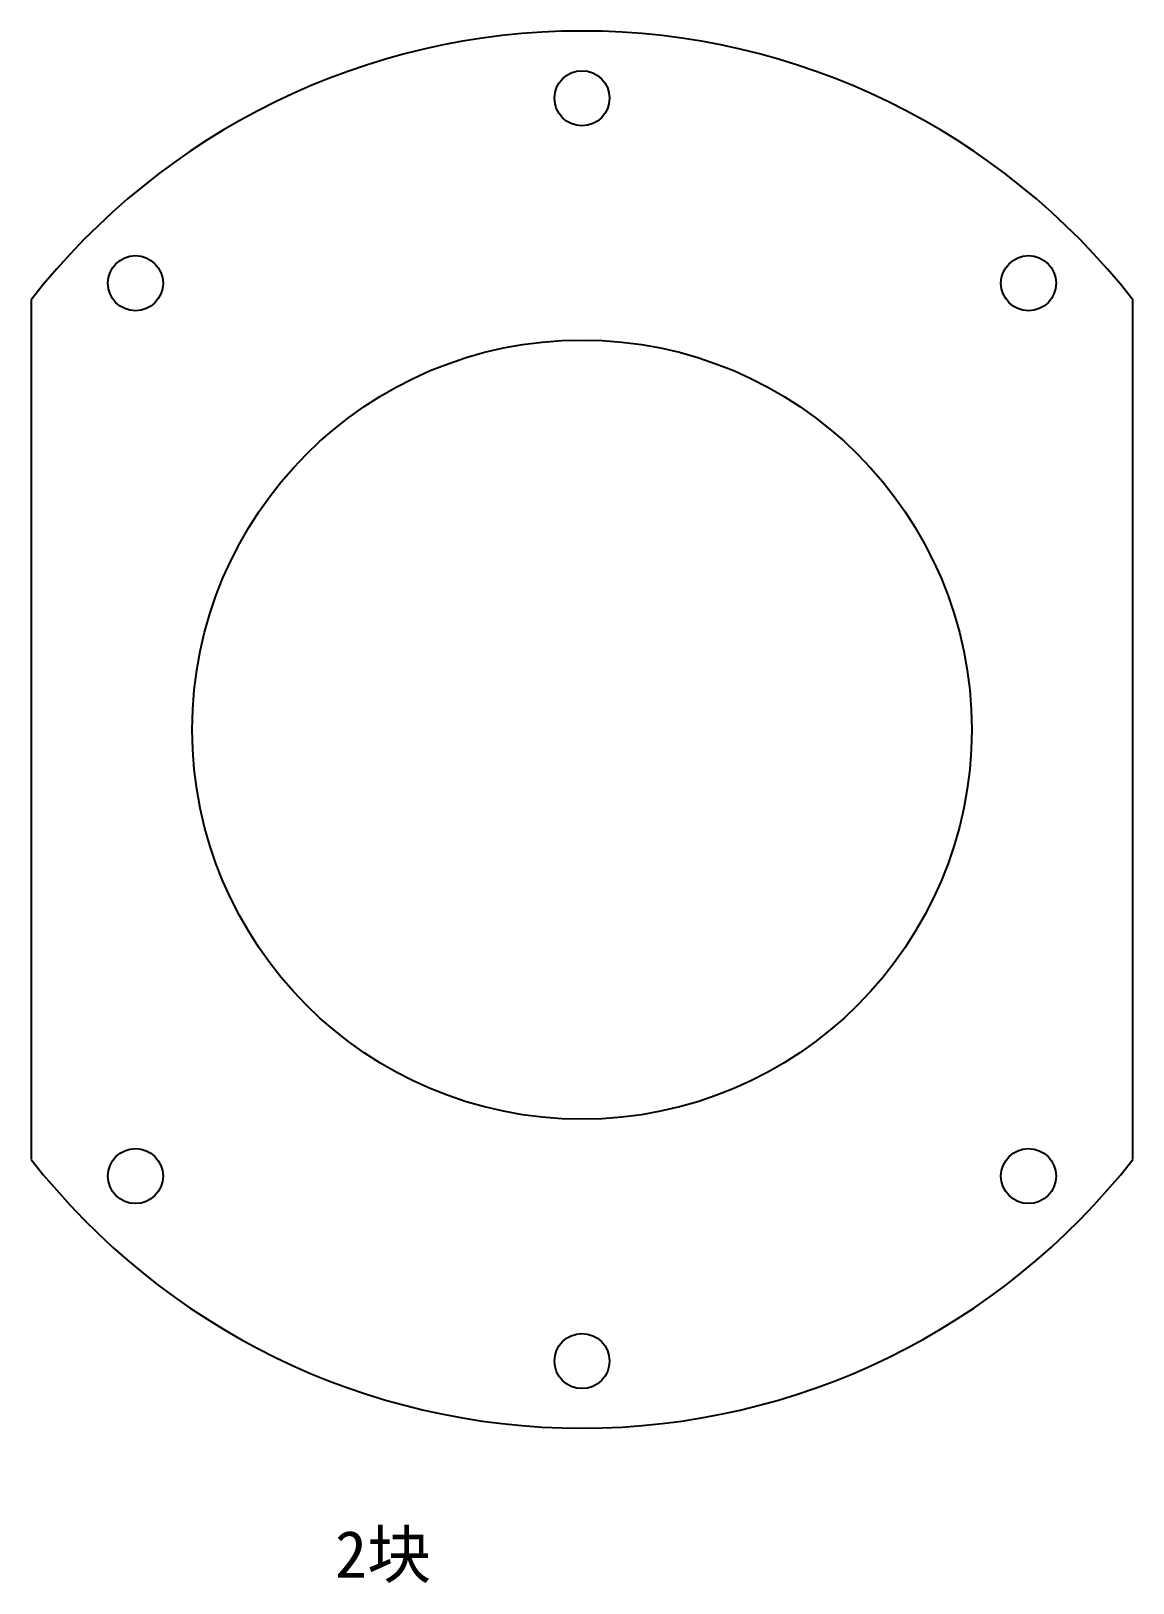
# Model space of a CAD drawing. Header units: millimetres. Extents: x -41 to 41, y -64 to 52.
import ezdxf

# ---------------------------------------------------------------- set-up
doc = ezdxf.new("R2010")
doc.units = ezdxf.units.MM

msp = doc.modelspace()

# ---------------------------------------------------------------- linework, layer by layer
at = {"color": 7, "linetype": 'Continuous', "lineweight": 25}
for p, q in [((-41, 31.98), (-41, -31.98)), ((41, -31.98), (41, 31.98))]:
    msp.add_line(p, q, dxfattribs=at)
for centre, radius in [((0, 47), 2.05), ((-33.23, 33.23), 2.05), ((33.23, 33.23), 2.05), ((0, 0), 29), ((-33.23, -33.23), 2.05), ((33.23, -33.23), 2.05), ((0, -47), 2.05)]:
    msp.add_circle(centre, radius, dxfattribs=at)
for start, end in [(37.958, 142.042), (217.958, 322.042)]:
    msp.add_arc((0, 0), 52, start, end, dxfattribs=at)

# ---------------------------------------------------------------- texts
at = {"insert": (-18.38, -59.63), "char_height": 3.5, "attachment_point": 1}
msp.add_mtext_dynamic_manual_height_columns('2{\\fSimSun|b0|i0|c134|p2;块}', width=32.2931, gutter_width=17.5, heights=[0], dxfattribs=at)

doc.saveas('drawing.dxf')
